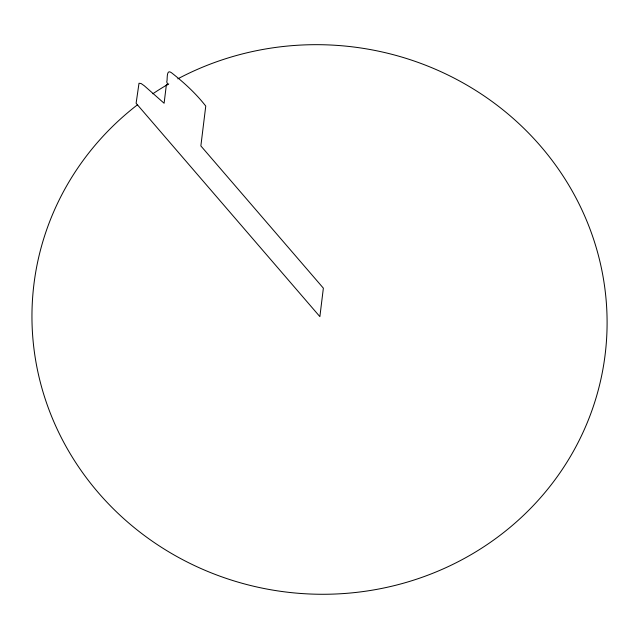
<?xml version="1.0" encoding="UTF-8"?>
<svg xmlns="http://www.w3.org/2000/svg" width="639" height="639" viewBox="0 0 639 639"><rect width="100%" height="100%" fill="white"/><g stroke="black" fill="none" stroke-linecap="round" stroke-linejoin="round"><path stroke-width="0.96" d="M177.794 78.845A287.766 274.602 7 0 1 606.762 309.332A287.766 274.602 7 0 1 202.571 569.245A287.766 274.602 7 0 1 137.609 104.692M152.809 93.781A287.766 274.602 7 0 1 168.744 83.861M167.793 84.636L166.38 84.747L164.111 103.254L144.302 85.778L141.091 83.517L139.006 83.254L136.107 103.278L319.875 316.632L323.366 288.157L200.862 145.924L205.758 106.066C195.877 93.422 183.976 82.511 171.364 72.646C165.924 68.573 167.745 80.051 166.731 81.896L167.793 84.636"/></g></svg>
